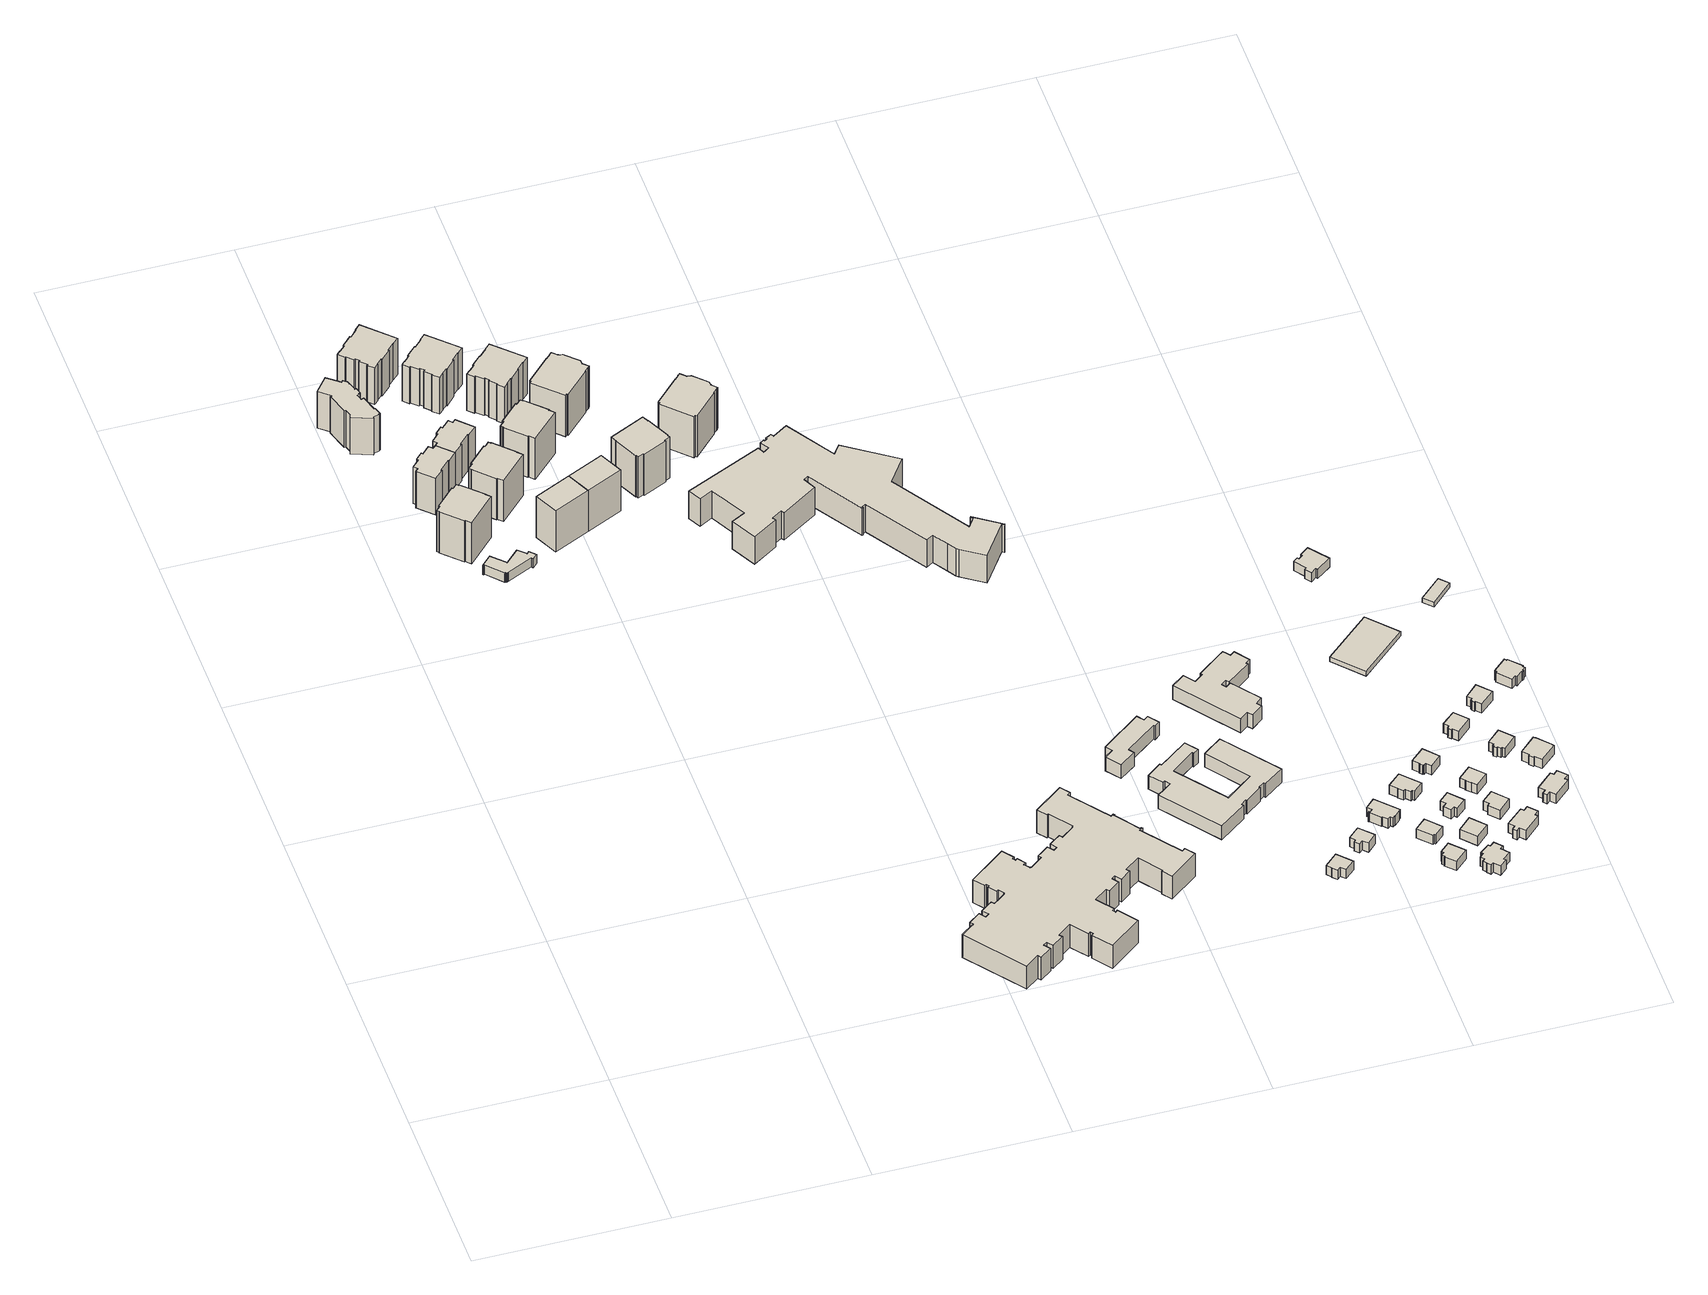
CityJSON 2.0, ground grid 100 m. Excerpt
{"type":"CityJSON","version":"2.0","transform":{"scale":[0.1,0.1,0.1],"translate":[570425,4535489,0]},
"CityObjects":{
"building1":{"type":"Building","geometry":[{"type":"MultiSurface","lod":"1","boundaries":[[[0,1,2,3,4,5,6,7,8,9,10,11,12,13,14,15,16,17,18,19,20,21,22,23,24,25,26,27,28]],[[0,28,29,30]],[[28,27,31,29]],[[27,26,32,31]],[[26,25,33,32]],[[25,24,34,33]],[[24,23,35,34]],[[23,22,36,35]],[[22,21,37,36]],[[21,20,38,37]],[[20,19,39,38]],[[19,18,40,39]],[[18,17,41,40]],[[17,16,42,41]],[[16,15,43,42]],[[15,14,44,43]],[[14,13,45,44]],[[13,12,46,45]],[[12,11,47,46]],[[11,10,48,47]],[[10,9,49,48]],[[9,8,50,49]],[[8,7,51,50]],[[7,6,52,51]],[[6,5,53,52]],[[5,4,54,53]],[[4,3,55,54]],[[3,2,56,55]],[[2,1,57,56]],[[1,0,30,57]],[[30,29,31,32,33,34,35,36,37,38,39,40,41,42,43,44,45,46,47,48,49,50,51,52,53,54,55,56,57]]]}]},
"building2":{"type":"Building","geometry":[{"type":"MultiSurface","lod":"1","boundaries":[[[58,59,60,61,62,63,64,65,66,67,68,69,70,71,72,73]],[[58,73,74,75]],[[73,72,76,74]],[[72,71,77,76]],[[71,70,78,77]],[[70,69,79,78]],[[69,68,80,79]],[[68,67,81,80]],[[67,66,82,81]],[[66,65,83,82]],[[65,64,84,83]],[[64,63,85,84]],[[63,62,86,85]],[[62,61,87,86]],[[61,60,88,87]],[[60,59,89,88]],[[59,58,75,89]],[[75,74,76,77,78,79,80,81,82,83,84,85,86,87,88,89]]]}]},
"building3":{"type":"Building","geometry":[{"type":"MultiSurface","lod":"1","boundaries":[[[90,91,92,93,94,95,96,97,98,99,100,101,102,103,104,105]],[[90,105,106,107]],[[105,104,108,106]],[[104,103,109,108]],[[103,102,110,109]],[[102,101,111,110]],[[101,100,112,111]],[[100,99,113,112]],[[99,98,114,113]],[[98,97,115,114]],[[97,96,116,115]],[[96,95,117,116]],[[95,94,118,117]],[[94,93,119,118]],[[93,92,120,119]],[[92,91,121,120]],[[91,90,107,121]],[[107,106,108,109,110,111,112,113,114,115,116,117,118,119,120,121]]]}]},
"building4":{"type":"Building","geometry":[{"type":"MultiSurface","lod":"1","boundaries":[[[122,123,124,125,126,127,128,129,130,131,132,133,134,135,136,137,138]],[[122,138,139,140]],[[138,137,141,139]],[[137,136,142,141]],[[136,135,143,142]],[[135,134,144,143]],[[134,133,145,144]],[[133,132,146,145]],[[132,131,147,146]],[[131,130,148,147]],[[130,129,149,148]],[[129,128,150,149]],[[128,127,151,150]],[[127,126,152,151]],[[126,125,153,152]],[[125,124,154,153]],[[124,123,155,154]],[[123,122,140,155]],[[140,139,141,142,143,144,145,146,147,148,149,150,151,152,153,154,155]]]}]},
"building5":{"type":"Building","geometry":[{"type":"MultiSurface","lod":"1","boundaries":[[[97,156,157,158,159,160,161,162,163,164,165,166,167,168,169,98]],[[97,98,114,115]],[[98,169,170,114]],[[169,168,171,170]],[[168,167,172,171]],[[167,166,173,172]],[[166,165,174,173]],[[165,164,175,174]],[[164,163,176,175]],[[163,162,177,176]],[[162,161,178,177]],[[161,160,179,178]],[[160,159,180,179]],[[159,158,181,180]],[[158,157,182,181]],[[157,156,183,182]],[[156,97,115,183]],[[115,114,170,171,172,173,174,175,176,177,178,179,180,181,182,183]]]}]},
"building6":{"type":"Building","geometry":[{"type":"MultiSurface","lod":"1","boundaries":[[[184,185,186,187,188,189,190,191,192,193,194,195,196,197,198,199,200,201,202,203,204,205,206,207,208,209,210,211]],[[184,211,212,213]],[[211,210,214,212]],[[210,209,215,214]],[[209,208,216,215]],[[208,207,217,216]],[[207,206,218,217]],[[206,205,219,218]],[[205,204,220,219]],[[204,203,221,220]],[[203,202,222,221]],[[202,201,223,222]],[[201,200,224,223]],[[200,199,225,224]],[[199,198,226,225]],[[198,197,227,226]],[[197,196,228,227]],[[196,195,229,228]],[[195,194,230,229]],[[194,193,231,230]],[[193,192,232,231]],[[192,191,233,232]],[[191,190,234,233]],[[190,189,235,234]],[[189,188,236,235]],[[188,187,237,236]],[[187,186,238,237]],[[186,185,239,238]],[[185,184,213,239]],[[213,212,214,215,216,217,218,219,220,221,222,223,224,225,226,227,228,229,230,231,232,233,234,235,236,237,238,239]]]}]},
"building7":{"type":"Building","geometry":[{"type":"MultiSurface","lod":"1","boundaries":[[[240,241,242,243,244,245,246,247,248,249,250,251,252,253,254,255]],[[240,255,256,257]],[[255,254,258,256]],[[254,253,259,258]],[[253,252,260,259]],[[252,251,261,260]],[[251,250,262,261]],[[250,249,263,262]],[[249,248,264,263]],[[248,247,265,264]],[[247,246,266,265]],[[246,245,267,266]],[[245,244,268,267]],[[244,243,269,268]],[[243,242,270,269]],[[242,241,271,270]],[[241,240,257,271]],[[257,256,258,259,260,261,262,263,264,265,266,267,268,269,270,271]]]}]},
"building8":{"type":"Building","geometry":[{"type":"MultiSurface","lod":"1","boundaries":[[[272,273,274,275]],[[272,275,276,277]],[[275,274,278,276]],[[274,273,279,278]],[[273,272,277,279]],[[277,276,278,279]]]}]},
"building9":{"type":"Building","geometry":[{"type":"MultiSurface","lod":"1","boundaries":[[[280,281,282,283,284,285,286,287,288,289,290,291,292,293,294,295,296,297,298,299,300,301,302,303,304,305,306,307]],[[280,307,308,309]],[[307,306,310,308]],[[306,305,311,310]],[[305,304,312,311]],[[304,303,313,312]],[[303,302,314,313]],[[302,301,315,314]],[[301,300,316,315]],[[300,299,317,316]],[[299,298,318,317]],[[298,297,319,318]],[[297,296,320,319]],[[296,295,321,320]],[[295,294,322,321]],[[294,293,323,322]],[[293,292,324,323]],[[292,291,325,324]],[[291,290,326,325]],[[290,289,327,326]],[[289,288,328,327]],[[288,287,329,328]],[[287,286,330,329]],[[286,285,331,330]],[[285,284,332,331]],[[284,283,333,332]],[[283,282,334,333]],[[282,281,335,334]],[[281,280,309,335]],[[309,308,310,311,312,313,314,315,316,317,318,319,320,321,322,323,324,325,326,327,328,329,330,331,332,333,334,335]]]}]},
"building10":{"type":"Building","geometry":[{"type":"MultiSurface","lod":"1","boundaries":[[[336,337,338,339,340,341,342,343,344,345,346,347,348,349,350,351]],[[336,351,352,353]],[[351,350,354,352]],[[350,349,355,354]],[[349,348,356,355]],[[348,347,357,356]],[[347,346,358,357]],[[346,345,359,358]],[[345,344,360,359]],[[344,343,361,360]],[[343,342,362,361]],[[342,341,363,362]],[[341,340,364,363]],[[340,339,365,364]],[[339,338,366,365]],[[338,337,367,366]],[[337,336,353,367]],[[353,352,354,355,356,357,358,359,360,361,362,363,364,365,366,367]]]}]},
"building11":{"type":"Building","geometry":[{"type":"MultiSurface","lod":"1","boundaries":[[[273,368,369,274]],[[273,274,278,279]],[[274,369,370,278]],[[369,368,371,370]],[[368,273,279,371]],[[279,278,370,371]]]}]},
"building12":{"type":"Building","geometry":[{"type":"MultiSurface","lod":"1","boundaries":[[[372,373,374,375,376,377,378,379,380,381,382,383,384,385,386,387,388,389,390,391,392,393,394,395,396,397,398,399]],[[372,399,400,401]],[[399,398,402,400]],[[398,397,403,402]],[[397,396,404,403]],[[396,395,405,404]],[[395,394,406,405]],[[394,393,407,406]],[[393,392,408,407]],[[392,391,409,408]],[[391,390,410,409]],[[390,389,411,410]],[[389,388,412,411]],[[388,387,413,412]],[[387,386,414,413]],[[386,385,415,414]],[[385,384,416,415]],[[384,383,417,416]],[[383,382,418,417]],[[382,381,419,418]],[[381,380,420,419]],[[380,379,421,420]],[[379,378,422,421]],[[378,377,423,422]],[[377,376,424,423]],[[376,375,425,424]],[[375,374,426,425]],[[374,373,427,426]],[[373,372,401,427]],[[401,400,402,403,404,405,406,407,408,409,410,411,412,413,414,415,416,417,418,419,420,421,422,423,424,425,426,427]]]}]},
"building13":{"type":"Building","geometry":[{"type":"MultiSurface","lod":"1","boundaries":[[[428,429,430,431,432,433,434,435,436,437,438,439,440,441,442,443,444,445,446,447,448,449,450,451,452,453,454,455]],[[428,455,456,457]],[[455,454,458,456]],[[454,453,459,458]],[[453,452,460,459]],[[452,451,461,460]],[[451,450,462,461]],[[450,449,463,462]],[[449,448,464,463]],[[448,447,465,464]],[[447,446,466,465]],[[446,445,467,466]],[[445,444,468,467]],[[444,443,469,468]],[[443,442,470,469]],[[442,441,471,470]],[[441,440,472,471]],[[440,439,473,472]],[[439,438,474,473]],[[438,437,475,474]],[[437,436,476,475]],[[436,435,477,476]],[[435,434,478,477]],[[434,433,479,478]],[[433,432,480,479]],[[432,431,481,480]],[[431,430,482,481]],[[430,429,483,482]],[[429,428,457,483]],[[457,456,458,459,460,461,462,463,464,465,466,467,468,469,470,471,472,473,474,475,476,477,478,479,480,481,482,483]]]}]},
"building14":{"type":"Building","geometry":[{"type":"MultiSurface","lod":"1","boundaries":[[[484,485,486,487,488,489,490,491,492,493,494,495,496,497,498,499]],[[484,499,500,501]],[[499,498,502,500]],[[498,497,503,502]],[[497,496,504,503]],[[496,495,505,504]],[[495,494,506,505]],[[494,493,507,506]],[[493,492,508,507]],[[492,491,509,508]],[[491,490,510,509]],[[490,489,511,510]],[[489,488,512,511]],[[488,487,513,512]],[[487,486,514,513]],[[486,485,515,514]],[[485,484,501,515]],[[501,500,502,503,504,505,506,507,508,509,510,511,512,513,514,515]]]}]},
"building15":{"type":"Building","geometry":[{"type":"MultiSurface","lod":"1","boundaries":[[[516,517,518,519,520,521,522,523,524,525,526,527,528,529,530,531,532,533,534,535,536,537,538,539,540,541,542,543,544,545,546,547,548,549,550,551,552,553,554,555,556,557,558,559,560,561,562,563,564,565,566,567,568,569,570,571,572,573,574,575,576,577,578,579,580,581,582,583,584,585,586,587,588,589,590,591,592,593,594,595,596,597,598,599,600,601,602,603,604,605,606]],[[516,606,607,608]],[[606,605,609,607]],[[605,604,610,609]],[[604,603,611,610]],[[603,602,612,611]],[[602,601,613,612]],[[601,600,614,613]],[[600,599,615,614]],[[599,598,616,615]],[[598,597,617,616]],[[597,596,618,617]],[[596,595,619,618]],[[595,594,620,619]],[[594,593,621,620]],[[593,592,622,621]],[[592,591,623,622]],[[591,590,624,623]],[[590,589,625,624]],[[589,588,626,625]],[[588,587,627,626]],[[587,586,628,627]],[[586,585,629,628]],[[585,584,630,629]],[[584,583,631,630]],[[583,582,632,631]],[[582,581,633,632]],[[581,580,634,633]],[[580,579,635,634]],[[579,578,636,635]],[[578,577,637,636]],[[577,576,638,637]],[[576,575,639,638]],[[575,574,640,639]],[[574,573,641,640]],[[573,572,642,641]],[[572,571,643,642]],[[571,570,644,643]],[[570,569,645,644]],[[569,568,646,645]],[[568,567,647,646]],[[567,566,648,647]],[[566,565,649,648]],[[565,564,650,649]],[[564,563,651,650]],[[563,562,652,651]],[[562,561,653,652]],[[561,560,654,653]],[[560,559,655,654]],[[559,558,656,655]],[[558,557,657,656]],[[557,556,658,657]],[[556,555,659,658]],[[555,554,660,659]],[[554,553,661,660]],[[553,552,662,661]],[[552,551,663,662]],[[551,550,664,663]],[[550,549,665,664]],[[549,548,666,665]],[[548,547,667,666]],[[547,546,668,667]],[[546,545,669,668]],[[545,544,670,669]],[[544,543,671,670]],[[543,542,672,671]],[[542,541,673,672]],[[541,540,674,673]],[[540,539,675,674]],[[539,538,676,675]],[[538,537,677,676]],[[537,536,678,677]],[[536,535,679,678]],[[535,534,680,679]],[[534,533,681,680]],[[533,532,682,681]],[[532,531,683,682]],[[531,530,684,683]],[[530,529,685,684]],[[529,528,686,685]],[[528,527,687,686]],[[527,526,688,687]],[[526,525,689,688]],[[525,524,690,689]],[[524,523,691,690]],[[523,522,692,691]],[[522,521,693,692]],[[521,520,694,693]],[[520,519,695,694]],[[519,518,696,695]],[[518,517,697,696]],[[517,516,608,697]],[[608,607,609,610,611,612,613,614,615,616,617,618,619,620,621,622,623,624,625,626,627,628,629,630,631,632,633,634,635,636,637,638,639,640,641,642,643,644,645,646,647,648,649,650,651,652,653,654,655,656,657,658,659,660,661,662,663,664,665,666,667,668,669,670,671,672,673,674,675,676,677,678,679,680,681,682,683,684,685,686,687,688,689,690,691,692,693,694,695,696,697]]]}]},
"building16":{"type":"Building","geometry":[{"type":"MultiSurface","lod":"1","boundaries":[[[698,699,700,701,702,703,704,705,706,707,708,709,710,711,712,713,714,715,716,717,718,719,720,721,722,723,724,725]],[[698,725,726,727]],[[725,724,728,726]],[[724,723,729,728]],[[723,722,730,729]],[[722,721,731,730]],[[721,720,732,731]],[[720,719,733,732]],[[719,718,734,733]],[[718,717,735,734]],[[717,716,736,735]],[[716,715,737,736]],[[715,714,738,737]],[[714,713,739,738]],[[713,712,740,739]],[[712,711,741,740]],[[711,710,742,741]],[[710,709,743,742]],[[709,708,744,743]],[[708,707,745,744]],[[707,706,746,745]],[[706,705,747,746]],[[705,704,748,747]],[[704,703,749,748]],[[703,702,750,749]],[[702,701,751,750]],[[701,700,752,751]],[[700,699,753,752]],[[699,698,727,753]],[[727,726,728,729,730,731,732,733,734,735,736,737,738,739,740,741,742,743,744,745,746,747,748,749,750,751,752,753]]]}]},
"building17":{"type":"Building","geometry":[{"type":"MultiSurface","lod":"1","boundaries":[[[754,755,756,757,758,759,760,761,762,763,764,765,766,767,768,769,770,771,772,773,774,775,776,777,778,779,780,781,782,783,784,785,786,787,788,789,790,791,792,793,794,795,796,797,798]],[[754,798,799,800]],[[798,797,801,799]],[[797,796,802,801]],[[796,795,803,802]],[[795,794,804,803]],[[794,793,805,804]],[[793,792,806,805]],[[792,791,807,806]],[[791,790,808,807]],[[790,789,809,808]],[[789,788,810,809]],[[788,787,811,810]],[[787,786,812,811]],[[786,785,813,812]],[[785,784,814,813]],[[784,783,815,814]],[[783,782,816,815]],[[782,781,817,816]],[[781,780,818,817]],[[780,779,819,818]],[[779,778,820,819]],[[778,777,821,820]],[[777,776,822,821]],[[776,775,823,822]],[[775,774,824,823]],[[774,773,825,824]],[[773,772,826,825]],[[772,771,827,826]],[[771,770,828,827]],[[770,769,829,828]],[[769,768,830,829]],[[768,767,831,830]],[[767,766,832,831]],[[766,765,833,832]],[[765,764,834,833]],[[764,763,835,834]],[[763,762,836,835]],[[762,761,837,836]],[[761,760,838,837]],[[760,759,839,838]],[[759,758,840,839]],[[758,757,841,840]],[[757,756,842,841]],[[756,755,843,842]],[[755,754,800,843]],[[800,799,801,802,803,804,805,806,807,808,809,810,811,812,813,814,815,816,817,818,819,820,821,822,823,824,825,826,827,828,829,830,831,832,833,834,835,836,837,838,839,840,841,842,843]]]}]},
"building18":{"type":"Building","geometry":[{"type":"MultiSurface","lod":"1","boundaries":[[[844,845,846,847,848,849,850,851,852,853,854,855]],[[844,855,856,857]],[[855,854,858,856]],[[854,853,859,858]],[[853,852,860,859]],[[852,851,861,860]],[[851,850,862,861]],[[850,849,863,862]],[[849,848,864,863]],[[848,847,865,864]],[[847,846,866,865]],[[846,845,867,866]],[[845,844,857,867]],[[857,856,858,859,860,861,862,863,864,865,866,867]]]}]},
"building19":{"type":"Building","geometry":[{"type":"MultiSurface","lod":"1","boundaries":[[[868,869,870,871,872,873,874,875,876,877,878,879,880,881,882,883,884,885,886,887,888,889,890,891,892,893,894]],[[868,894,895,896]],[[894,893,897,895]],[[893,892,898,897]],[[892,891,899,898]],[[891,890,900,899]],[[890,889,901,900]],[[889,888,902,901]],[[888,887,903,902]],[[887,886,904,903]],[[886,885,905,904]],[[885,884,906,905]],[[884,883,907,906]],[[883,882,908,907]],[[882,881,909,908]],[[881,880,910,909]],[[880,879,911,910]],[[879,878,912,911]],[[878,877,913,912]],[[877,876,914,913]],[[876,875,915,914]],[[875,874,916,915]],[[874,873,917,916]],[[873,872,918,917]],[[872,871,919,918]],[[871,870,920,919]],[[870,869,921,920]],[[869,868,896,921]],[[896,895,897,898,899,900,901,902,903,904,905,906,907,908,909,910,911,912,913,914,915,916,917,918,919,920,921]]]}]},
"building20":{"type":"Building","geometry":[{"type":"MultiSurface","lod":"1","boundaries":[[[922,923,924,925,926,927,928,929]],[[922,929,930,931]],[[929,928,932,930]],[[928,927,933,932]],[[927,926,934,933]],[[926,925,935,934]],[[925,924,936,935]],[[924,923,937,936]],[[923,922,931,937]],[[931,930,932,933,934,935,936,937]]]}]},
"building21":{"type":"Building","geometry":[{"type":"MultiSurface","lod":"1","boundaries":[[[938,939,940,941,942,943,944,945,946,947,948,949,950,951,952,953,954,955,956,957,958,959]],[[938,959,960,961]],[[959,958,962,960]],[[958,957,963,962]],[[957,956,964,963]],[[956,955,965,964]],[[955,954,966,965]],[[954,953,967,966]],[[953,952,968,967]],[[952,951,969,968]],[[951,950,970,969]],[[950,949,971,970]],[[949,948,972,971]],[[948,947,973,972]],[[947,946,974,973]],[[946,945,975,974]],[[945,944,976,975]],[[944,943,977,976]],[[943,942,978,977]],[[942,941,979,978]],[[941,940,980,979]],[[940,939,981,980]],[[939,938,961,981]],[[961,960,962,963,964,965,966,967,968,969,970,971,972,973,974,975,976,977,978,979,980,981]]]}]},
"building22":{"type":"Building","geometry":[{"type":"MultiSurface","lod":"1","boundaries":[[[982,983,984,985,986,987,988,989]],[[982,989,990,991]],[[989,988,992,990]],[[988,987,993,992]],[[987,986,994,993]],[[986,985,995,994]],[[985,984,996,995]],[[984,983,997,996]],[[983,982,991,997]],[[991,990,992,993,994,995,996,997]]]}]},
"building23":{"type":"Building","geometry":[{"type":"MultiSurface","lod":"1","boundaries":[[[998,999,1000,1001,1002,1003,1004,1005,1006,1007,1008,1009,1010,1011,1012,1013,1014,1015]],[[998,1015,1016,1017]],[[1015,1014,1018,1016]],[[1014,1013,1019,1018]],[[1013,1012,1020,1019]],[[1012,1011,1021,1020]],[[1011,1010,1022,1021]],[[1010,1009,1023,1022]],[[1009,1008,1024,1023]],[[1008,1007,1025,1024]],[[1007,1006,1026,1025]],[[1006,1005,1027,1026]],[[1005,1004,1028,1027]],[[1004,1003,1029,1028]],[[1003,1002,1030,1029]],[[1002,1001,1031,1030]],[[1001,1000,1032,1031]],[[1000,999,1033,1032]],[[999,998,1017,1033]],[[1017,1016,1018,1019,1020,1021,1022,1023,1024,1025,1026,1027,1028,1029,1030,1031,1032,1033]]]}]},
"building24":{"type":"Building","geometry":[{"type":"MultiSurface","lod":"1","boundaries":[[[1034,1035,1036,1037,1038,1039]],[[1034,1039,1040,1041]],[[1039,1038,1042,1040]],[[1038,1037,1043,1042]],[[1037,1036,1044,1043]],[[1036,1035,1045,1044]],[[1035,1034,1041,1045]],[[1041,1040,1042,1043,1044,1045]]]}]},
"building25":{"type":"Building","geometry":[{"type":"MultiSurface","lod":"1","boundaries":[[[1046,1047,1048,1049,1050,1051,1052,1053]],[[1046,1053,1054,1055]],[[1053,1052,1056,1054]],[[1052,1051,1057,1056]],[[1051,1050,1058,1057]],[[1050,1049,1059,1058]],[[1049,1048,1060,1059]],[[1048,1047,1061,1060]],[[1047,1046,1055,1061]],[[1055,1054,1056,1057,1058,1059,1060,1061]]]}]},
"building26":{"type":"Building","geometry":[{"type":"MultiSurface","lod":"1","boundaries":[[[1062,1063,1064,1065,1066,1067,1068,1069,1070,1071]],[[1062,1071,1072,1073]],[[1071,1070,1074,1072]],[[1070,1069,1075,1074]],[[1069,1068,1076,1075]],[[1068,1067,1077,1076]],[[1067,1066,1078,1077]],[[1066,1065,1079,1078]],[[1065,1064,1080,1079]],[[1064,1063,1081,1080]],[[1063,1062,1073,1081]],[[1073,1072,1074,1075,1076,1077,1078,1079,1080,1081]]]}]},
"building27":{"type":"Building","geometry":[{"type":"MultiSurface","lod":"1","boundaries":[[[1082,1083,1084,1085,1086,1087,1088,1089,1090,1091,1092,1093,1094,1095,1096,1097,1098,1099]],[[1082,1099,1100,1101]],[[1099,1098,1102,1100]],[[1098,1097,1103,1102]],[[1097,1096,1104,1103]],[[1096,1095,1105,1104]],[[1095,1094,1106,1105]],[[1094,1093,1107,1106]],[[1093,1092,1108,1107]],[[1092,1091,1109,1108]],[[1091,1090,1110,1109]],[[1090,1089,1111,1110]],[[1089,1088,1112,1111]],[[1088,1087,1113,1112]],[[1087,1086,1114,1113]],[[1086,1085,1115,1114]],[[1085,1084,1116,1115]],[[1084,1083,1117,1116]],[[1083,1082,1101,1117]],[[1101,1100,1102,1103,1104,1105,1106,1107,1108,1109,1110,1111,1112,1113,1114,1115,1116,1117]]]}]},
"building28":{"type":"Building","geometry":[{"type":"MultiSurface","lod":"1","boundaries":[[[1118,1119,1120,1121]],[[1118,1121,1122,1123]],[[1121,1120,1124,1122]],[[1120,1119,1125,1124]],[[1119,1118,1123,1125]],[[1123,1122,1124,1125]]]}]},
"building29":{"type":"Building","geometry":[{"type":"MultiSurface","lod":"1","boundaries":[[[1126,1127,1128,1129,1130,1131,1132,1133]],[[1126,1133,1134,1135]],[[1133,1132,1136,1134]],[[1132,1131,1137,1136]],[[1131,1130,1138,1137]],[[1130,1129,1139,1138]],[[1129,1128,1140,1139]],[[1128,1127,1141,1140]],[[1127,1126,1135,1141]],[[1135,1134,1136,1137,1138,1139,1140,1141]]]}]},
"building30":{"type":"Building","geometry":[{"type":"MultiSurface","lod":"1","boundaries":[[[1142,1143,1144,1145,1146,1147,1148,1149,1150,1151]],[[1142,1151,1152,1153]],[[1151,1150,1154,1152]],[[1150,1149,1155,1154]],[[1149,1148,1156,1155]],[[1148,1147,1157,1156]],[[1147,1146,1158,1157]],[[1146,1145,1159,1158]],[[1145,1144,1160,1159]],[[1144,1143,1161,1160]],[[1143,1142,1153,1161]],[[1153,1152,1154,1155,1156,1157,1158,1159,1160,1161]]]}]},
"building31":{"type":"Building","geometry":[{"type":"MultiSurface","lod":"1","boundaries":[[[1162,1163,1164,1165,1166,1167]],[[1162,1167,1168,1169]],[[1167,1166,1170,1168]],[[1166,1165,1171,1170]],[[1165,1164,1172,1171]],[[1164,1163,1173,1172]],[[1163,1162,1169,1173]],[[1169,1168,1170,1171,1172,1173]]]}]},
"building32":{"type":"Building","geometry":[{"type":"MultiSurface","lod":"1","boundaries":[[[1174,1175,1176,1177,1178,1179,1180,1181]],[[1174,1181,1182,1183]],[[1181,1180,1184,1182]],[[1180,1179,1185,1184]],[[1179,1178,1186,1185]],[[1178,1177,1187,1186]],[[1177,1176,1188,1187]],[[1176,1175,1189,1188]],[[1175,1174,1183,1189]],[[1183,1182,1184,1185,1186,1187,1188,1189]]]}]},
"building33":{"type":"Building","geometry":[{"type":"MultiSurface","lod":"1","boundaries":[[[1190,1191,1192,1193,1194,1195,1196,1197,1198,1199,1200,1201]],[[1190,1201,1202,1203]],[[1201,1200,1204,1202]],[[1200,1199,1205,1204]],[[1199,1198,1206,1205]],[[1198,1197,1207,1206]],[[1197,1196,1208,1207]],[[1196,1195,1209,1208]],[[1195,1194,1210,1209]],[[1194,1193,1211,1210]],[[1193,1192,1212,1211]],[[1192,1191,1213,1212]],[[1191,1190,1203,1213]],[[1203,1202,1204,1205,1206,1207,1208,1209,1210,1211,1212,1213]]]}]},
"building34":{"type":"Building","geometry":[{"type":"MultiSurface","lod":"1","boundaries":[[[1214,1215,1216,1217]],[[1214,1217,1218,1219]],[[1217,1216,1220,1218]],[[1216,1215,1221,1220]],[[1215,1214,1219,1221]],[[1219,1218,1220,1221]]]}]},
"building35":{"type":"Building","geometry":[{"type":"MultiSurface","lod":"1","boundaries":[[[1222,1223,1224,1225,1226,1227,1228,1229,1230,1231]],[[1222,1231,1232,1233]],[[1231,1230,1234,1232]],[[1230,1229,1235,1234]],[[1229,1228,1236,1235]],[[1228,1227,1237,1236]],[[1227,1226,1238,1237]],[[1226,1225,1239,1238]],[[1225,1224,1240,1239]],[[1224,1223,1241,1240]],[[1223,1222,1233,1241]],[[1233,1232,1234,1235,1236,1237,1238,1239,1240,1241]]]}]},
"building36":{"type":"Building","geometry":[{"type":"MultiSurface","lod":"1","boundaries":[[[1242,1243,1244,1245,1246,1247,1248,1249,1250,1251,1252,1253]],[[1242,1253,1254,1255]],[[1253,1252,1256,1254]],[[1252,1251,1257,1256]],[[1251,1250,1258,1257]],[[1250,1249,1259,1258]],[[1249,1248,1260,1259]],[[1248,1247,1261,1260]],[[1247,1246,1262,1261]],[[1246,1245,1263,1262]],[[1245,1244,1264,1263]],[[1244,1243,1265,1264]],[[1243,1242,1255,1265]],[[1255,1254,1256,1257,1258,1259,1260,1261,1262,1263,1264,1265]]]}]},
"building37":{"type":"Building","geometry":[{"type":"MultiSurface","lod":"1","boundaries":[[[1266,1267,1268,1269,1270,1271,1272,1273,1274,1275,1276,1277]],[[1266,1277,1278,1279]],[[1277,1276,1280,1278]],[[1276,1275,1281,1280]],[[1275,1274,1282,1281]],[[1274,1273,1283,1282]],[[1273,1272,1284,1283]],[[1272,1271,1285,1284]],[[1271,1270,1286,1285]],[[1270,1269,1287,1286]],[[1269,1268,1288,1287]],[[1268,1267,1289,1288]],[[1267,1266,1279,1289]],[[1279,1278,1280,1281,1282,1283,1284,1285,1286,1287,1288,1289]]]}]},
"building38":{"type":"Building","geometry":[{"type":"MultiSurface","lod":"1","boundaries":[[[1290,1291,1292,1293,1294,1295,1296,1297,1298,1299,1300,1301]],[[1290,1301,1302,1303]],[[1301,1300,1304,1302]],[[1300,1299,1305,1304]],[[1299,1298,1306,1305]],[[1298,1297,1307,1306]],[[1297,1296,1308,1307]],[[1296,1295,1309,1308]],[[1295,1294,1310,1309]],[[1294,1293,1311,1310]],[[1293,1292,1312,1311]],[[1292,1291,1313,1312]],[[1291,1290,1303,1313]],[[1303,1302,1304,1305,1306,1307,1308,1309,1310,1311,1312,1313]]]}]},
"building39":{"type":"Building","geometry":[{"type":"MultiSurface","lod":"1","boundaries":[[[1314,1315,1316,1317,1318,1319,1320,1321,1322,1323]],[[1314,1323,1324,1325]],[[1323,1322,1326,1324]],[[1322,1321,1327,1326]],[[1321,1320,1328,1327]],[[1320,1319,1329,1328]],[[1319,1318,1330,1329]],[[1318,1317,1331,1330]],[[1317,1316,1332,1331]],[[1316,1315,1333,1332]],[[1315,1314,1325,1333]],[[1325,1324,1326,1327,1328,1329,1330,1331,1332,1333]]]}]},
"building40":{"type":"Building","geometry":[{"type":"MultiSurface","lod":"1","boundaries":[[[1334,1335,1336,1337,1338,1339,1340,1341,1342,1343,1344,1345]],[[1334,1345,1346,1347]],[[1345,1344,1348,1346]],[[1344,1343,1349,1348]],[[1343,1342,1350,1349]],[[1342,1341,1351,1350]],[[1341,1340,1352,1351]],[[1340,1339,1353,1352]],[[1339,1338,1354,1353]],[[1338,1337,1355,1354]],[[1337,1336,1356,1355]],[[1336,1335,1357,1356]],[[1335,1334,1347,1357]],[[1347,1346,1348,1349,1350,1351,1352,1353,1354,1355,1356,1357]]]}]},
"building41":{"type":"Building","geometry":[{"type":"MultiSurface","lod":"1","boundaries":[[[1358,1359,1360,1361,1362,1363,1364,1365,1366,1367,1368,1369,1370,1371,1372,1373]],[[1358,1373,1374,1375]],[[1373,1372,1376,1374]],[[1372,1371,1377,1376]],[[1371,1370,1378,1377]],[[1370,1369,1379,1378]],[[1369,1368,1380,1379]],[[1368,1367,1381,1380]],[[1367,1366,1382,1381]],[[1366,1365,1383,1382]],[[1365,1364,1384,1383]],[[1364,1363,1385,1384]],[[1363,1362,1386,1385]],[[1362,1361,1387,1386]],[[1361,1360,1388,1387]],[[1360,1359,1389,1388]],[[1359,1358,1375,1389]],[[1375,1374,1376,1377,1378,1379,1380,1381,1382,1383,1384,1385,1386,1387,1388,1389]]]}]},
"building42":{"type":"Building","geometry":[{"type":"MultiSurface","lod":"1","boundaries":[[[1390,1391,1392,1393]],[[1390,1393,1394,1395]],[[1393,1392,1396,1394]],[[1392,1391,1397,1396]],[[1391,1390,1395,1397]],[[1395,1394,1396,1397]]]}]}
},
"vertices":[
[173,4716,0],[187,4672,0],[193,4673,0],[203,4639,0],[196,4637,0],[199,4631,0],[185,4627,0],[194,4595,0],[208,4599,0],[233,4515,0],[239,4516,0],[251,4475,0],[244,4473,0],[245,4470,0],[215,4461,0],[212,4451,0],[107,4490,0],[112,4506,0],[101,4544,0],[93,4541,0],[59,4656,0],[66,4658,0],[64,4664,0],[9,4709,0],[74,4789,0],[140,4736,0],[148,4746,0],[167,4731,0],[171,4715,0],[171,4715,240],[173,4716,240],[167,4731,240],[148,4746,240],[140,4736,240],[74,4789,240],[9,4709,240],[64,4664,240],[66,4658,240],[59,4656,240],[93,4541,240],[101,4544,240],[112,4506,240],[107,4490,240],[212,4451,240],[215,4461,240],[245,4470,240],[244,4473,240],[251,4475,240],[239,4516,240],[233,4515,240],[208,4599,240],[194,4595,240],[185,4627,240],[199,4631,240],[196,4637,240],[203,4639,240],[193,4673,240],[187,4672,240],
[577,3740,0],[434,3594,0],[409,3618,0],[406,3616,0],[308,3713,0],[310,3715,0],[300,3726,0],[323,3749,0],[318,3754,0],[414,3852,0],[419,3847,0],[442,3871,0],[453,3861,0],[455,3863,0],[554,3767,0],[552,3765,0],[552,3765,270],[577,3740,270],[554,3767,270],[455,3863,270],[453,3861,270],[442,3871,270],[419,3847,270],[414,3852,270],[318,3754,270],[323,3749,270],[300,3726,270],[310,3715,270],[308,3713,270],[406,3616,270],[409,3618,270],[434,3594,270],
[291,4076,0],[330,4115,0],[323,4123,0],[357,4157,0],[364,4150,0],[403,4189,0],[422,4171,0],[437,4186,0],[513,4111,0],[468,4065,0],[464,4068,0],[413,4016,0],[416,4012,0],[371,3967,0],[295,4043,0],[309,4058,0],[309,4058,240],[291,4076,240],[295,4043,240],[371,3967,240],[416,4012,240],[413,4016,240],[464,4068,240],[468,4065,240],[513,4111,240],[437,4186,240],[422,4171,240],[403,4189,240],[364,4150,240],[357,4157,240],[323,4123,240],[330,4115,240],
[730,3504,0],[706,3480,0],[697,3489,0],[563,3425,0],[560,3423,0],[556,3426,0],[554,3424,0],[549,3429,0],[546,3426,0],[469,3509,0],[465,3505,0],[461,3509,0],[512,3560,0],[580,3493,0],[649,3562,0],[689,3524,0],[700,3535,0],[700,3535,60],[730,3504,60],[689,3524,60],[649,3562,60],[580,3493,60],[512,3560,60],[461,3509,60],[465,3505,60],[469,3509,60],[546,3426,60],[549,3429,60],[554,3424,60],[556,3426,60],[560,3423,60],[563,3425,60],[697,3489,60],[706,3480,60],
[451,4201,0],[433,4219,0],[472,4259,0],[466,4266,0],[499,4300,0],[506,4293,0],[546,4332,0],[564,4314,0],[579,4328,0],[655,4252,0],[610,4208,0],[606,4211,0],[555,4159,0],[558,4155,0],[558,4155,240],[555,4159,240],[606,4211,240],[610,4208,240],[655,4252,240],[579,4328,240],[564,4314,240],[546,4332,240],[506,4293,240],[499,4300,240],[466,4266,240],[472,4259,240],[433,4219,240],[451,4201,240],
[243,4865,0],[211,4897,0],[207,4893,0],[177,4923,0],[196,4943,0],[197,4942,0],[226,4970,0],[222,4975,0],[272,5025,0],[276,5021,0],[312,5058,0],[310,5060,0],[338,5090,0],[485,4946,0],[455,4917,0],[454,4918,0],[418,4881,0],[421,4878,0],[372,4827,0],[368,4831,0],[339,4802,0],[341,4800,0],[320,4781,0],[290,4811,0],[294,4815,0],[261,4847,0],[267,4853,0],[249,4870,0],[249,4870,240],[243,4865,240],[267,4853,240],[261,4847,240],[294,4815,240],[290,4811,240],[320,4781,240],[341,4800,240],[339,4802,240],[368,4831,240],[372,4827,240],[421,4878,240],[418,4881,240],[454,4918,240],[455,4917,240],[485,4946,240],[338,5090,240],[310,5060,240],[312,5058,240],[276,5021,240],[272,5025,240],[222,4975,240],[226,4970,240],[197,4942,240],[196,4943,240],[177,4923,240],[207,4893,240],[211,4897,240],
[666,3827,0],[641,3851,0],[639,3849,0],[541,3945,0],[543,3947,0],[532,3958,0],[556,3981,0],[551,3986,0],[647,4084,0],[652,4079,0],[675,4103,0],[686,4093,0],[688,4095,0],[786,3998,0],[784,3996,0],[809,3972,0],[809,3972,270],[666,3827,270],[784,3996,270],[786,3998,270],[688,4095,270],[686,4093,270],[675,4103,270],[652,4079,270],[647,4084,270],[551,3986,270],[556,3981,270],[532,3958,270],[543,3947,270],[541,3945,270],[639,3849,270],[641,3851,270],
[781,3677,0],[971,3767,0],[1029,3642,0],[839,3553,0],[839,3553,270],[781,3677,270],[1029,3642,270],[971,3767,270],
[613,4934,0],[760,4791,0],[730,4762,0],[729,4763,0],[692,4726,0],[696,4722,0],[647,4671,0],[643,4675,0],[615,4646,0],[616,4645,0],[596,4626,0],[565,4655,0],[569,4659,0],[536,4691,0],[542,4697,0],[524,4715,0],[518,4709,0],[485,4741,0],[481,4737,0],[451,4766,0],[470,4786,0],[472,4785,0],[500,4814,0],[496,4818,0],[546,4869,0],[550,4866,0],[586,4902,0],[584,4904,0],[584,4904,240],[613,4934,240],[586,4902,240],[550,4866,240],[546,4869,240],[496,4818,240],[500,4814,240],[472,4785,240],[470,4786,240],[451,4766,240],[481,4737,240],[485,4741,240],[518,4709,240],[524,4715,240],[542,4697,240],[536,4691,240],[569,4659,240],[565,4655,240],[596,4626,240],[616,4645,240],[615,4646,240],[643,4675,240],[647,4671,240],[696,4722,240],[692,4726,240],[729,4763,240],[730,4762,240],[760,4791,240],
[782,4221,0],[878,4318,0],[883,4313,0],[907,4337,0],[918,4327,0],[920,4329,0],[1018,4232,0],[1016,4229,0],[1041,4204,0],[896,4060,0],[871,4085,0],[869,4083,0],[772,4180,0],[774,4182,0],[763,4192,0],[787,4216,0],[787,4216,270],[782,4221,270],[763,4192,270],[774,4182,270],[772,4180,270],[869,4083,270],[871,4085,270],[896,4060,270],[1041,4204,270],[1016,4229,270],[1018,4232,270],[920,4329,270],[918,4327,270],[907,4337,270],[883,4313,270],[878,4318,270],
[1161,3856,0],[1220,3732,0],[1220,3732,270],[1161,3856,270],
[889,4779,0],[1035,4637,0],[1007,4606,0],[1005,4607,0],[967,4571,0],[970,4569,0],[921,4519,0],[918,4521,0],[890,4492,0],[891,4490,0],[871,4470,0],[841,4500,0],[844,4504,0],[812,4537,0],[817,4542,0],[799,4560,0],[794,4554,0],[760,4586,0],[757,4582,0],[726,4612,0],[746,4632,0],[747,4630,0],[776,4659,0],[772,4663,0],[822,4714,0],[825,4711,0],[861,4747,0],[860,4749,0],[860,4749,240],[889,4779,240],[861,4747,240],[825,4711,240],[822,4714,240],[772,4663,240],[776,4659,240],[747,4630,240],[746,4632,240],[726,4612,240],[757,4582,240],[760,4586,240],[794,4554,240],[799,4560,240],[817,4542,240],[812,4537,240],[844,4504,240],[841,4500,240],[871,4470,240],[891,4490,240],[890,4492,240],[918,4521,240],[921,4519,240],[970,4569,240],[967,4571,240],[1005,4607,240],[1007,4606,240],[1035,4637,240],
[1122,4299,0],[985,4434,0],[994,4443,0],[989,4449,0],[1114,4575,0],[1115,4574,0],[1135,4593,0],[1134,4595,0],[1137,4598,0],[1138,4597,0],[1146,4605,0],[1172,4579,0],[1173,4580,0],[1175,4578,0],[1194,4576,0],[1261,4510,0],[1263,4491,0],[1265,4489,0],[1264,4487,0],[1290,4462,0],[1283,4454,0],[1284,4453,0],[1281,4449,0],[1280,4450,0],[1260,4430,0],[1262,4429,0],[1137,4303,0],[1131,4308,0],[1131,4308,270],[1122,4299,270],[1137,4303,270],[1262,4429,270],[1260,4430,270],[1280,4450,270],[1281,4449,270],[1284,4453,270],[1283,4454,270],[1290,4462,270],[1264,4487,270],[1265,4489,270],[1263,4491,270],[1261,4510,270],[1194,4576,270],[1175,4578,270],[1173,4580,270],[1172,4579,270],[1146,4605,270],[1138,4597,270],[1137,4598,270],[1134,4595,270],[1135,4593,270],[1115,4574,270],[1114,4575,270],[989,4449,270],[994,4443,270],[985,4434,270],
[1245,3962,0],[1429,4050,0],[1444,4019,0],[1446,4020,0],[1506,3896,0],[1504,3894,0],[1510,3880,0],[1480,3865,0],[1483,3859,0],[1359,3800,0],[1356,3806,0],[1326,3792,0],[1320,3805,0],[1317,3804,0],[1257,3929,0],[1260,3930,0],[1260,3930,270],[1245,3962,270],[1257,3929,270],[1317,3804,270],[1320,3805,270],[1326,3792,270],[1356,3806,270],[1359,3800,270],[1483,3859,270],[1480,3865,270],[1510,3880,270],[1504,3894,270],[1506,3896,270],[1446,4020,270],[1444,4019,270],[1429,4050,270],
[2591,253,0],[2601,238,0],[2612,247,0],[2686,150,0],[2517,20,0],[2444,118,0],[2455,127,0],[2444,141,0],[2433,132,0],[2366,219,0],[2297,166,0],[2309,150,0],[2248,104,0],[2224,136,0],[2206,122,0],[2230,90,0],[2169,44,0],[2157,61,0],[2085,6,0],[1857,305,0],[1929,359,0],[1916,376,0],[1976,421,0],[2000,390,0],[2018,404,0],[1995,435,0],[2056,481,0],[2067,465,0],[2131,515,0],[2129,519,0],[2134,522,0],[2112,550,0],[2101,542,0],[2070,582,0],[2079,589,0],[2069,603,0],[2060,596,0],[2016,653,0],[2208,800,0],[2251,743,0],[2242,736,0],[2253,722,0],[2262,729,0],[2293,689,0],[2281,680,0],[2303,652,0],[2308,655,0],[2310,652,0],[2375,702,0],[2363,717,0],[2424,764,0],[2447,732,0],[2465,746,0],[2442,777,0],[2502,823,0],[2514,807,0],[2579,857,0],[2577,860,0],[2583,865,0],[2494,978,0],[2488,974,0],[2488,973,0],[2451,1021,0],[2603,1137,0],[2640,1089,0],[2623,1078,0],[2777,876,0],[2792,888,0],[2796,883,0],[2791,880,0],[2883,754,0],[2891,759,0],[2896,754,0],[2879,742,0],[3030,545,0],[3046,558,0],[3083,509,0],[2930,392,0],[2894,441,0],[2900,446,0],[2815,561,0],[2737,503,0],[2749,487,0],[2695,444,0],[2671,477,0],[2653,462,0],[2677,430,0],[2617,384,0],[2604,401,0],[2535,348,0],[2602,261,0],[2602,261,150],[2591,253,150],[2535,348,150],[2604,401,150],[2617,384,150],[2677,430,150],[2653,462,150],[2671,477,150],[2695,444,150],[2749,487,150],[2737,503,150],[2815,561,150],[2900,446,150],[2894,441,150],[2930,392,150],[3083,509,150],[3046,558,150],[3030,545,150],[2879,742,150],[2896,754,150],[2891,759,150],[2883,754,150],[2791,880,150],[2796,883,150],[2792,888,150],[2777,876,150],[2623,1078,150],[2640,1089,150],[2603,1137,150],[2451,1021,150],[2488,973,150],[2488,974,150],[2494,978,150],[2583,865,150],[2577,860,150],[2579,857,150],[2514,807,150],[2502,823,150],[2442,777,150],[2465,746,150],[2447,732,150],[2424,764,150],[2363,717,150],[2375,702,150],[2310,652,150],[2308,655,150],[2303,652,150],[2281,680,150],[2293,689,150],[2262,729,150],[2253,722,150],[2242,736,150],[2251,743,150],[2208,800,150],[2016,653,150],[2060,596,150],[2069,603,150],[2079,589,150],[2070,582,150],[2101,542,150],[2112,550,150],[2134,522,150],[2129,519,150],[2131,515,150],[2067,465,150],[2056,481,150],[1995,435,150],[2018,404,150],[2000,390,150],[1976,421,150],[1916,376,150],[1929,359,150],[1857,305,150],[2085,6,150],[2157,61,150],[2169,44,150],[2230,90,150],[2206,122,150],[2224,136,150],[2248,104,150],[2309,150,150],[2297,166,150],[2366,219,150],[2433,132,150],[2444,141,150],[2455,127,150],[2444,118,150],[2517,20,150],[2686,150,150],[2612,247,150],[2601,238,150],
[1663,3977,0],[1527,4112,0],[1537,4121,0],[1530,4127,0],[1655,4254,0],[1656,4253,0],[1675,4272,0],[1674,4273,0],[1678,4277,0],[1679,4276,0],[1686,4283,0],[1712,4257,0],[1713,4258,0],[1716,4256,0],[1735,4254,0],[1802,4188,0],[1804,4168,0],[1806,4166,0],[1805,4165,0],[1832,4139,0],[1824,4131,0],[1825,4130,0],[1822,4126,0],[1821,4128,0],[1802,4108,0],[1803,4107,0],[1678,3980,0],[1672,3986,0],[1672,3986,270],[1663,3977,270],[1678,3980,270],[1803,4107,270],[1802,4108,270],[1821,4128,270],[1822,4126,270],[1825,4130,270],[1824,4131,270],[1832,4139,270],[1805,4165,270],[1806,4166,270],[1804,4168,270],[1802,4188,270],[1735,4254,270],[1716,4256,270],[1713,4258,270],[1712,4257,270],[1686,4283,270],[1679,4276,270],[1678,4277,270],[1674,4273,270],[1675,4272,270],[1656,4253,270],[1655,4254,270],[1530,4127,270],[1537,4121,270],[1527,4112,270],
[2290,3678,0],[2551,3497,0],[2457,3361,0],[2717,2954,0],[2751,3004,0],[2739,3012,0],[2744,3018,0],[2884,2921,0],[2881,2915,0],[2868,2923,0],[2740,2738,0],[2623,2819,0],[2611,2829,0],[2583,2874,0],[2534,2949,0],[2495,2927,0],[2290,3248,0],[2270,3236,0],[2273,3230,0],[2268,3227,0],[2086,3514,0],[2062,3498,0],[2095,3431,0],[1904,3308,0],[1894,3324,0],[1841,3290,0],[1851,3274,0],[1719,3191,0],[1649,3325,0],[1721,3362,0],[1620,3555,0],[1549,3518,0],[1513,3586,0],[1918,3771,0],[1936,3737,0],[1966,3758,0],[1938,3803,0],[1960,3817,0],[1964,3811,0],[1978,3820,0],[1974,3826,0],[2003,3844,0],[2014,3829,0],[2091,3879,0],[2253,3625,0],[2253,3625,180],[2290,3678,180],[2091,3879,180],[2014,3829,180],[2003,3844,180],[1974,3826,180],[1978,3820,180],[1964,3811,180],[1960,3817,180],[1938,3803,180],[1966,3758,180],[1936,3737,180],[1918,3771,180],[1513,3586,180],[1549,3518,180],[1620,3555,180],[1721,3362,180],[1649,3325,180],[1719,3191,180],[1851,3274,180],[1841,3290,180],[1894,3324,180],[1904,3308,180],[2095,3431,180],[2062,3498,180],[2086,3514,180],[2268,3227,180],[2273,3230,180],[2270,3236,180],[2290,3248,180],[2495,2927,180],[2534,2949,180],[2583,2874,180],[2611,2829,180],[2623,2819,180],[2740,2738,180],[2868,2923,180],[2881,2915,180],[2884,2921,180],[2744,3018,180],[2739,3012,180],[2751,3004,180],[2717,2954,180],[2457,3361,180],[2551,3497,180],
[3166,1542,0],[3207,1488,0],[3180,1467,0],[3175,1474,0],[3011,1349,0],[3031,1322,0],[2947,1258,0],[2891,1333,0],[2936,1366,0],[2910,1400,0],[3117,1558,0],[3143,1524,0],[3143,1524,90],[3166,1542,90],[3117,1558,90],[2910,1400,90],[2936,1366,90],[2891,1333,90],[2947,1258,90],[3031,1322,90],[3011,1349,90],[3175,1474,90],[3180,1467,90],[3207,1488,90],
[3054,1008,0],[3130,1065,0],[3112,1090,0],[3102,1083,0],[3049,1152,0],[3124,1210,0],[3130,1202,0],[3280,1315,0],[3328,1253,0],[3301,1231,0],[3294,1239,0],[3172,1145,0],[3269,1019,0],[3367,891,0],[3510,1001,0],[3349,1216,0],[3449,1291,0],[3668,1005,0],[3566,930,0],[3558,939,0],[3529,917,0],[3533,912,0],[3447,846,0],[3442,852,0],[3413,829,0],[3421,819,0],[3279,713,0],[3279,713,90],[3054,1008,90],[3421,819,90],[3413,829,90],[3442,852,90],[3447,846,90],[3533,912,90],[3529,917,90],[3558,939,90],[3566,930,90],[3668,1005,90],[3449,1291,90],[3349,1216,90],[3510,1001,90],[3367,891,90],[3269,1019,90],[3172,1145,90],[3294,1239,90],[3301,1231,90],[3328,1253,90],[3280,1315,90],[3130,1202,90],[3124,1210,90],[3049,1152,90],[3102,1083,90],[3112,1090,90],[3130,1065,90],
[3742,304,0],[3723,287,0],[3702,310,0],[3703,312,0],[3682,336,0],[3748,398,0],[3815,326,0],[3765,280,0],[3765,280,60],[3742,304,60],[3815,326,60],[3748,398,60],[3682,336,60],[3703,312,60],[3702,310,60],[3723,287,60],
[3455,1705,0],[3501,1740,0],[3494,1750,0],[3641,1863,0],[3669,1827,0],[3693,1845,0],[3748,1770,0],[3725,1753,0],[3732,1744,0],[3608,1651,0],[3595,1667,0],[3568,1646,0],[3585,1625,0],[3612,1645,0],[3722,1502,0],[3690,1472,0],[3707,1449,0],[3646,1401,0],[3628,1424,0],[3584,1391,0],[3344,1708,0],[3413,1761,0],[3413,1761,90],[3455,1705,90],[3344,1708,90],[3584,1391,90],[3628,1424,90],[3646,1401,90],[3707,1449,90],[3690,1472,90],[3722,1502,90],[3612,1645,90],[3585,1625,90],[3568,1646,90],[3595,1667,90],[3608,1651,90],[3732,1744,90],[3725,1753,90],[3748,1770,90],[3693,1845,90],[3669,1827,90],[3641,1863,90],[3494,1750,90],[3501,1740,90],
[3846,487,0],[3902,540,0],[3969,469,0],[3920,423,0],[3897,447,0],[3879,430,0],[3858,452,0],[3867,462,0],[3867,462,60],[3846,487,60],[3858,452,60],[3879,430,60],[3897,447,60],[3920,423,60],[3969,469,60],[3902,540,60],
[4059,553,0],[4036,577,0],[4033,574,0],[3987,623,0],[3985,621,0],[3981,625,0],[3987,631,0],[3991,627,0],[4005,640,0],[3986,662,0],[4033,707,0],[4134,600,0],[4124,590,0],[4125,589,0],[4097,563,0],[4095,564,0],[4085,555,0],[4074,566,0],[4074,566,60],[4059,553,60],[4085,555,60],[4095,564,60],[4097,563,60],[4125,589,60],[4124,590,60],[4134,600,60],[4033,707,60],[3986,662,60],[4005,640,60],[3991,627,60],[3987,631,60],[3981,625,60],[3985,621,60],[3987,623,60],[4033,574,60],[4036,577,60],
[4230,381,0],[4166,450,0],[4224,503,0],[4292,428,0],[4242,383,0],[4237,388,0],[4237,388,60],[4230,381,60],[4242,383,60],[4292,428,60],[4224,503,60],[4166,450,60],
[4350,239,0],[4283,177,0],[4237,224,0],[4241,228,0],[4228,242,0],[4242,254,0],[4233,264,0],[4282,310,0],[4282,310,60],[4350,239,60],[4233,264,60],[4242,254,60],[4228,242,60],[4241,228,60],[4237,224,60],[4283,177,60],
[4135,777,0],[4200,837,0],[4285,745,0],[4237,700,0],[4228,709,0],[4220,701,0],[4198,726,0],[4187,717,0],[4164,741,0],[4166,743,0],[4166,743,60],[4135,777,60],[4164,741,60],[4187,717,60],[4198,726,60],[4220,701,60],[4228,709,60],[4237,700,60],[4285,745,60],[4200,837,60],
[4417,126,0],[4403,144,0],[4415,154,0],[4399,173,0],[4420,191,0],[4412,201,0],[4460,242,0],[4469,232,0],[4492,252,0],[4526,213,0],[4511,199,0],[4543,161,0],[4504,128,0],[4513,118,0],[4473,84,0],[4447,115,0],[4433,104,0],[4416,124,0],[4416,124,60],[4417,126,60],[4433,104,60],[4447,115,60],[4473,84,60],[4513,118,60],[4504,128,60],[4543,161,60],[4511,199,60],[4526,213,60],[4492,252,60],[4469,232,60],[4460,242,60],[4412,201,60],[4420,191,60],[4399,173,60],[4415,154,60],[4403,144,60],
[4498,374,0],[4431,311,0],[4364,385,0],[4430,448,0],[4430,448,60],[4498,374,60],[4364,385,60],[4431,311,60],
[4364,524,0],[4335,558,0],[4354,575,0],[4332,599,0],[4382,645,0],[4446,573,0],[4396,527,0],[4384,541,0],[4384,541,60],[4364,524,60],[4396,527,60],[4446,573,60],[4382,645,60],[4332,599,60],[4354,575,60],[4335,558,60],
[4359,969,0],[4424,896,0],[4366,843,0],[4343,867,0],[4333,858,0],[4329,862,0],[4327,860,0],[4314,873,0],[4317,875,0],[4289,906,0],[4289,906,60],[4359,969,60],[4317,875,60],[4314,873,60],[4327,860,60],[4329,862,60],[4333,858,60],[4343,867,60],[4366,843,60],[4424,896,60],
[4652,516,0],[4586,453,0],[4540,503,0],[4550,513,0],[4528,538,0],[4585,590,0],[4585,590,60],[4652,516,60],[4528,538,60],[4550,513,60],[4540,503,60],[4586,453,60],
[4599,713,0],[4534,652,0],[4512,676,0],[4510,674,0],[4489,697,0],[4491,699,0],[4469,723,0],[4533,783,0],[4533,783,60],[4599,713,60],[4469,723,60],[4491,699,60],[4489,697,60],[4510,674,60],[4512,676,60],[4534,652,60],
[4596,355,0],[4682,433,0],[4696,420,0],[4717,439,0],[4757,395,0],[4736,375,0],[4748,361,0],[4663,282,0],[4637,309,0],[4622,294,0],[4604,312,0],[4620,328,0],[4620,328,60],[4596,355,60],[4604,312,60],[4622,294,60],[4637,309,60],[4663,282,60],[4748,361,60],[4736,375,60],[4757,395,60],[4717,439,60],[4696,420,60],[4682,433,60],
[4510,1801,0],[4271,1586,0],[4136,1735,0],[4375,1950,0],[4375,1950,30],[4510,1801,30],[4136,1735,30],[4271,1586,30],
[4634,1099,0],[4559,1030,0],[4535,1055,0],[4531,1052,0],[4517,1067,0],[4521,1071,0],[4518,1074,0],[4526,1082,0],[4506,1104,0],[4573,1165,0],[4573,1165,60],[4634,1099,60],[4506,1104,60],[4526,1082,60],[4518,1074,60],[4521,1071,60],[4517,1067,60],[4531,1052,60],[4535,1055,60],[4559,1030,60],
[4203,2420,0],[4250,2456,0],[4328,2356,0],[4252,2299,0],[4245,2307,0],[4216,2284,0],[4191,2317,0],[4202,2326,0],[4158,2386,0],[4181,2404,0],[4188,2396,0],[4210,2412,0],[4210,2412,60],[4203,2420,60],[4188,2396,60],[4181,2404,60],[4158,2386,60],[4202,2326,60],[4191,2317,60],[4216,2284,60],[4245,2307,60],[4252,2299,60],[4328,2356,60],[4250,2456,60],
[4704,873,0],[4698,869,0],[4685,882,0],[4691,887,0],[4687,892,0],[4694,899,0],[4674,921,0],[4743,984,0],[4804,917,0],[4736,854,0],[4725,865,0],[4718,858,0],[4718,858,60],[4704,873,60],[4725,865,60],[4736,854,60],[4804,917,60],[4743,984,60],[4674,921,60],[4694,899,60],[4687,892,60],[4691,887,60],[4685,882,60],[4698,869,60],
[4807,548,0],[4891,628,0],[4906,615,0],[4926,635,0],[4968,591,0],[4946,570,0],[4959,556,0],[4874,477,0],[4850,503,0],[4833,488,0],[4816,506,0],[4833,522,0],[4833,522,60],[4807,548,60],[4816,506,60],[4833,488,60],[4850,503,60],[4874,477,60],[4959,556,60],[4946,570,60],[4968,591,60],[4926,635,60],[4906,615,60],[4891,628,60],
[4734,1315,0],[4796,1248,0],[4721,1179,0],[4696,1205,0],[4692,1201,0],[4681,1214,0],[4684,1218,0],[4680,1223,0],[4688,1230,0],[4668,1252,0],[4668,1252,60],[4734,1315,60],[4688,1230,60],[4680,1223,60],[4684,1218,60],[4681,1214,60],[4692,1201,60],[4696,1205,60],[4721,1179,60],[4796,1248,60],
[4897,882,0],[4959,814,0],[4958,812,0],[4965,805,0],[4881,728,0],[4851,759,0],[4847,755,0],[4829,775,0],[4833,779,0],[4805,811,0],[4888,888,0],[4895,880,0],[4895,880,60],[4897,882,60],[4888,888,60],[4805,811,60],[4833,779,60],[4829,775,60],[4847,755,60],[4851,759,60],[4881,728,60],[4965,805,60],[4958,812,60],[4959,814,60],
[4910,1298,0],[4848,1366,0],[4856,1373,0],[4848,1381,0],[4916,1443,0],[4925,1434,0],[4929,1438,0],[4989,1373,0],[4985,1369,0],[4993,1359,0],[4978,1346,0],[4982,1342,0],[4974,1335,0],[4970,1338,0],[4939,1309,0],[4931,1317,0],[4931,1317,60],[4910,1298,60],[4939,1309,60],[4970,1338,60],[4974,1335,60],[4982,1342,60],[4978,1346,60],[4993,1359,60],[4985,1369,60],[4989,1373,60],[4929,1438,60],[4925,1434,60],[4916,1443,60],[4848,1381,60],[4856,1373,60],[4848,1366,60],
[4834,2052,0],[4722,1946,0],[4677,1993,0],[4789,2099,0],[4789,2099,30],[4834,2052,30],[4677,1993,30],[4722,1946,30]
]}
